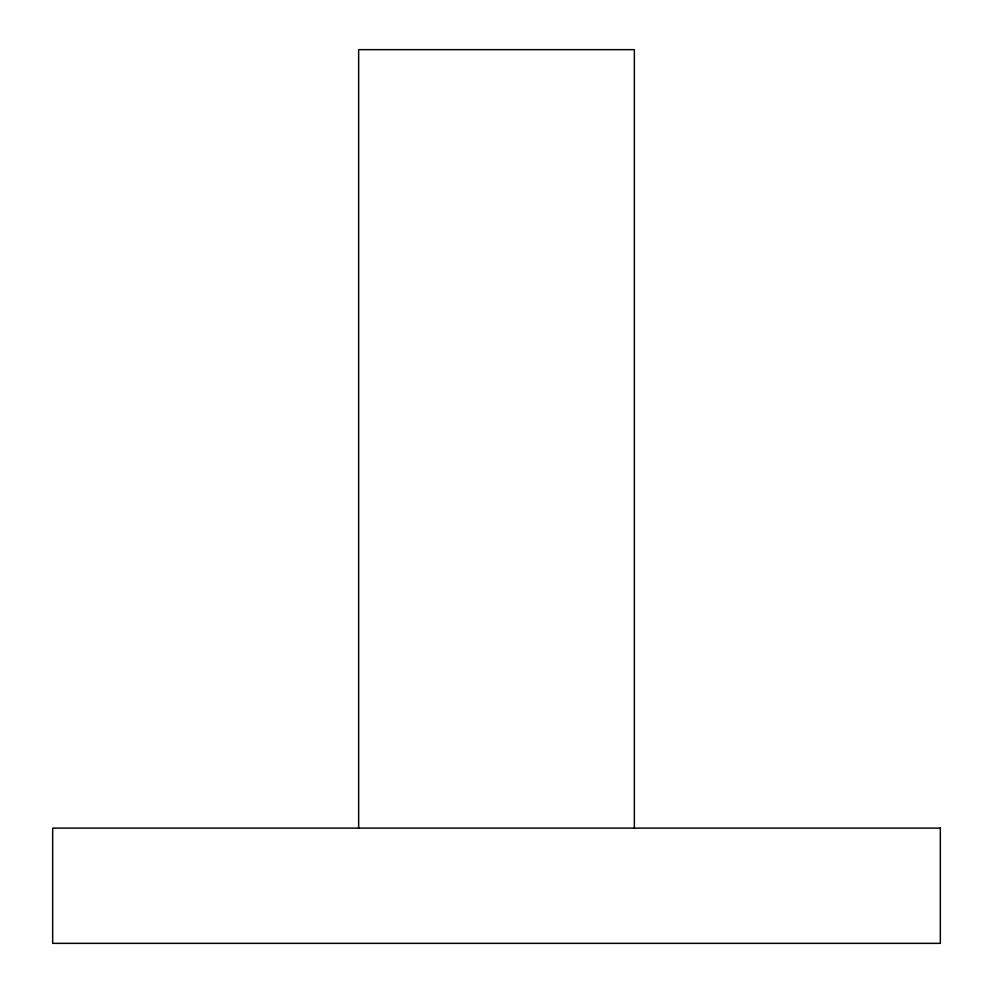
<?xml version="1.0" encoding="UTF-8"?>
<svg xmlns="http://www.w3.org/2000/svg" width="993" height="993" viewBox="0 0 993 993"><rect width="100%" height="100%" fill="white"/><g stroke="black" fill="none" stroke-linecap="round" stroke-linejoin="round"><path stroke-width="1.49" d="M634.353 828.112L634.353 49.65L358.647 49.65L358.647 828.112M940.334 828.112L52.666 828.112L52.666 943.35L940.334 943.35L940.334 828.112"/></g></svg>
